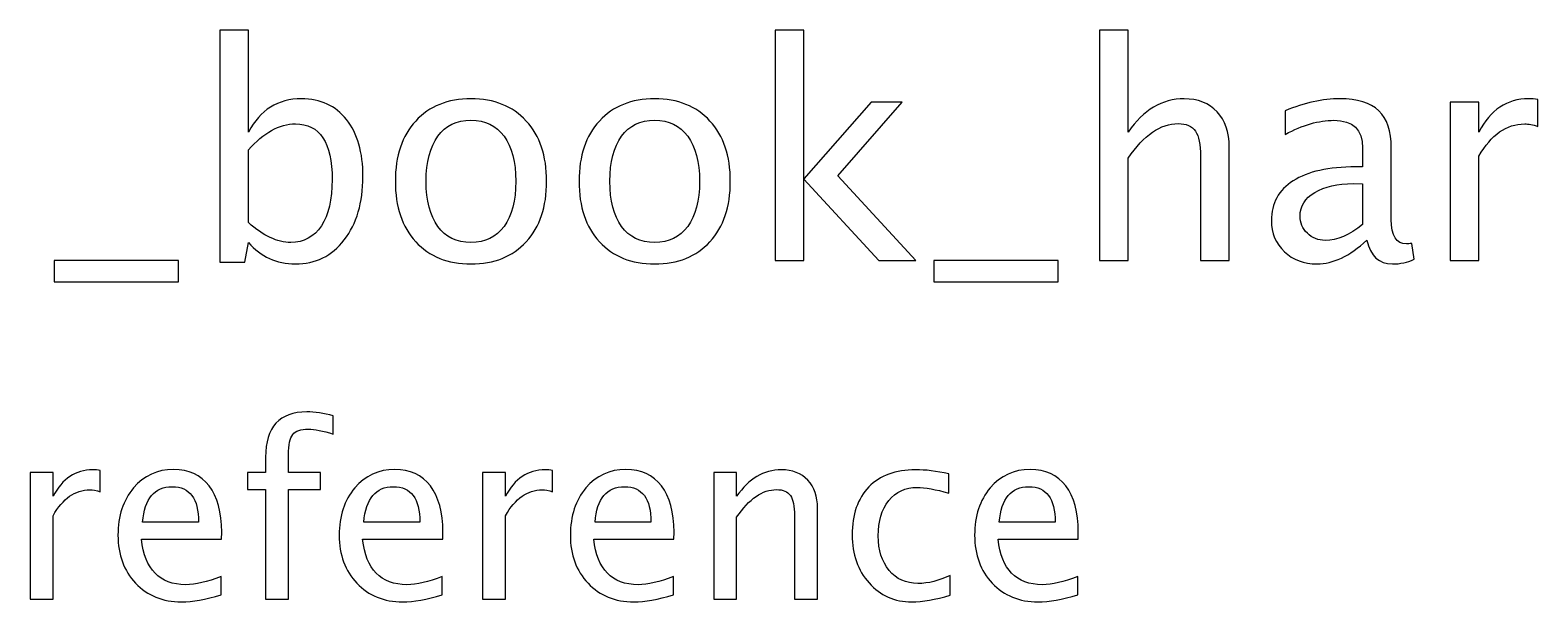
# Model space of a CAD drawing. Header units: centimetres. Extents: x -34.9 to 34.8, y -12.8 to 28.7.
# Drawn here: x -1.34 to 12, y 23.65 to 28.71 of the extents above; entities that cross this region are included whole.
import ezdxf

# ---------------------------------------------------------------- set-up
doc = ezdxf.new("R2010")
doc.units = ezdxf.units.CM
doc.header["$MEASUREMENT"] = 0
doc.layers.add('Layer 1', color=7, linetype='Continuous')

msp = doc.modelspace()

# ---------------------------------------------------------------- linework, layer by layer
at = {"layer": 'Layer 1'}
for points, knots in [([(0.34044, 26.65457), (0.34044, 26.65457), (0.34044, 28.71037), (0.34044, 28.71037), (0.34044, 28.71037), (0.34044, 28.71037), (0.59444, 28.71037), (0.59444, 28.71037), (0.59444, 28.71037), (0.59444, 28.71037), (0.59444, 27.80771), (0.59444, 27.80771), (0.59444, 27.80771), (0.69851, 28.00394), (0.85505, 28.10183), (1.06363, 28.10183), (1.06363, 28.10183), (1.23253, 28.10183), (1.36526, 28.04054), (1.46227, 27.91751), (1.46227, 27.91751), (1.55929, 27.79448), (1.60779, 27.62647), (1.60779, 27.41348), (1.60779, 27.41348), (1.60779, 27.18153), (1.55267, 26.99411), (1.44287, 26.85212), (1.44287, 26.85212), (1.33307, 26.70969), (1.18843, 26.63869), (1.00939, 26.63869), (1.00939, 26.63869), (0.84315, 26.63869), (0.70468, 26.70219), (0.59444, 26.82963), (0.59444, 26.82963), (0.59444, 26.82963), (0.56357, 26.65457), (0.56357, 26.65457), (0.56357, 26.65457), (0.56357, 26.65457), (0.34044, 26.65457), (0.34044, 26.65457)], [0, 0, 0, 0, 0.08333333, 0.08333333, 0.08333333, 0.08333333, 0.16666667, 0.16666667, 0.16666667, 0.16666667, 0.25, 0.25, 0.25, 0.25, 0.33333333, 0.33333333, 0.33333333, 0.33333333, 0.41666667, 0.41666667, 0.41666667, 0.41666667, 0.5, 0.5, 0.5, 0.5, 0.58333333, 0.58333333, 0.58333333, 0.58333333, 0.66666667, 0.66666667, 0.66666667, 0.66666667, 0.75, 0.75, 0.75, 0.75, 0.83333333, 0.83333333, 0.83333333, 0.83333333, 1, 1, 1, 1]), ([(5.25639, 26.67044), (5.25639, 26.67044), (5.25639, 28.71037), (5.25639, 28.71037), (5.25639, 28.71037), (5.25639, 28.71037), (5.51039, 28.71037), (5.51039, 28.71037), (5.51039, 28.71037), (5.51039, 28.71037), (5.51039, 27.39231), (5.51039, 27.39231), (5.51039, 27.39231), (5.51039, 27.39231), (6.1057, 28.07273), (6.1057, 28.07273), (6.1057, 28.07273), (6.1057, 28.07273), (6.37999, 28.07273), (6.37999, 28.07273), (6.37999, 28.07273), (6.37999, 28.07273), (5.81113, 27.41833), (5.81113, 27.41833), (5.81113, 27.41833), (5.81113, 27.41833), (6.49905, 26.67044), (6.49905, 26.67044), (6.49905, 26.67044), (6.49905, 26.67044), (6.17185, 26.67044), (6.17185, 26.67044), (6.17185, 26.67044), (6.17185, 26.67044), (5.51039, 27.38966), (5.51039, 27.38966), (5.51039, 27.38966), (5.51039, 27.38966), (5.51039, 26.67044), (5.51039, 26.67044), (5.51039, 26.67044), (5.51039, 26.67044), (5.25639, 26.67044), (5.25639, 26.67044)], [0, 0, 0, 0, 0.08333333, 0.08333333, 0.08333333, 0.08333333, 0.16666667, 0.16666667, 0.16666667, 0.16666667, 0.25, 0.25, 0.25, 0.25, 0.33333333, 0.33333333, 0.33333333, 0.33333333, 0.41666667, 0.41666667, 0.41666667, 0.41666667, 0.5, 0.5, 0.5, 0.5, 0.58333333, 0.58333333, 0.58333333, 0.58333333, 0.66666667, 0.66666667, 0.66666667, 0.66666667, 0.75, 0.75, 0.75, 0.75, 0.83333333, 0.83333333, 0.83333333, 0.83333333, 1, 1, 1, 1]), ([(8.12579, 26.67044), (8.12579, 26.67044), (8.12579, 28.71037), (8.12579, 28.71037), (8.12579, 28.71037), (8.12579, 28.71037), (8.37979, 28.71037), (8.37979, 28.71037), (8.37979, 28.71037), (8.37979, 28.71037), (8.37979, 27.80771), (8.37979, 27.80771), (8.37979, 27.80771), (8.51429, 28.00394), (8.67921, 28.10183), (8.87412, 28.10183), (8.87412, 28.10183), (8.99671, 28.10183), (9.09416, 28.06347), (9.16604, 27.9863), (9.16604, 27.9863), (9.23792, 27.90957), (9.27408, 27.80594), (9.27408, 27.6763), (9.27408, 27.6763), (9.27408, 27.6763), (9.27408, 26.67044), (9.27408, 26.67044), (9.27408, 26.67044), (9.27408, 26.67044), (9.02008, 26.67044), (9.02008, 26.67044), (9.02008, 26.67044), (9.02008, 26.67044), (9.02008, 27.59339), (9.02008, 27.59339), (9.02008, 27.59339), (9.02008, 27.69746), (9.00465, 27.77155), (8.97422, 27.81564), (8.97422, 27.81564), (8.94335, 27.86018), (8.89264, 27.88223), (8.82164, 27.88223), (8.82164, 27.88223), (8.66554, 27.88223), (8.51825, 27.78037), (8.37979, 27.57664), (8.37979, 27.57664), (8.37979, 27.57664), (8.37979, 26.67044), (8.37979, 26.67044), (8.37979, 26.67044), (8.37979, 26.67044), (8.12579, 26.67044), (8.12579, 26.67044)], [0, 0, 0, 0, 0.06666667, 0.06666667, 0.06666667, 0.06666667, 0.13333333, 0.13333333, 0.13333333, 0.13333333, 0.2, 0.2, 0.2, 0.2, 0.26666667, 0.26666667, 0.26666667, 0.26666667, 0.33333333, 0.33333333, 0.33333333, 0.33333333, 0.4, 0.4, 0.4, 0.4, 0.46666667, 0.46666667, 0.46666667, 0.46666667, 0.53333333, 0.53333333, 0.53333333, 0.53333333, 0.6, 0.6, 0.6, 0.6, 0.66666667, 0.66666667, 0.66666667, 0.66666667, 0.73333333, 0.73333333, 0.73333333, 0.73333333, 0.8, 0.8, 0.8, 0.8, 0.86666667, 0.86666667, 0.86666667, 0.86666667, 1, 1, 1, 1]), ([(2.56382, 26.63869), (2.35789, 26.63869), (2.19473, 26.70439), (2.07478, 26.8358), (2.07478, 26.8358), (1.9544, 26.96721), (1.89442, 27.14581), (1.89442, 27.37114), (1.89442, 27.37114), (1.89442, 27.59604), (1.9544, 27.77419), (2.07478, 27.90516), (2.07478, 27.90516), (2.19473, 28.03613), (2.35789, 28.10183), (2.56382, 28.10183), (2.56382, 28.10183), (2.76975, 28.10183), (2.93291, 28.03613), (3.05286, 27.90516), (3.05286, 27.90516), (3.17324, 27.77419), (3.23321, 27.59604), (3.23321, 27.37114), (3.23321, 27.37114), (3.23321, 27.14581), (3.17324, 26.96721), (3.05286, 26.8358), (3.05286, 26.8358), (2.93291, 26.70439), (2.76975, 26.63869), (2.56382, 26.63869)], [0, 0, 0, 0, 0.11111111, 0.11111111, 0.11111111, 0.11111111, 0.22222222, 0.22222222, 0.22222222, 0.22222222, 0.33333333, 0.33333333, 0.33333333, 0.33333333, 0.44444444, 0.44444444, 0.44444444, 0.44444444, 0.55555556, 0.55555556, 0.55555556, 0.55555556, 0.66666667, 0.66666667, 0.66666667, 0.66666667, 0.77777778, 0.77777778, 0.77777778, 0.77777778, 1, 1, 1, 1]), ([(4.18924, 26.63869), (3.98331, 26.63869), (3.82015, 26.70439), (3.7002, 26.8358), (3.7002, 26.8358), (3.57982, 26.96721), (3.51984, 27.14581), (3.51984, 27.37114), (3.51984, 27.37114), (3.51984, 27.59604), (3.57982, 27.77419), (3.7002, 27.90516), (3.7002, 27.90516), (3.82015, 28.03613), (3.98331, 28.10183), (4.18924, 28.10183), (4.18924, 28.10183), (4.39517, 28.10183), (4.55833, 28.03613), (4.67828, 27.90516), (4.67828, 27.90516), (4.79866, 27.77419), (4.85863, 27.59604), (4.85863, 27.37114), (4.85863, 27.37114), (4.85863, 27.14581), (4.79866, 26.96721), (4.67828, 26.8358), (4.67828, 26.8358), (4.55833, 26.70439), (4.39517, 26.63869), (4.18924, 26.63869)], [0, 0, 0, 0, 0.11111111, 0.11111111, 0.11111111, 0.11111111, 0.22222222, 0.22222222, 0.22222222, 0.22222222, 0.33333333, 0.33333333, 0.33333333, 0.33333333, 0.44444444, 0.44444444, 0.44444444, 0.44444444, 0.55555556, 0.55555556, 0.55555556, 0.55555556, 0.66666667, 0.66666667, 0.66666667, 0.66666667, 0.77777778, 0.77777778, 0.77777778, 0.77777778, 1, 1, 1, 1]), ([(10.49072, 26.84903), (10.33815, 26.7088), (10.1913, 26.63869), (10.05019, 26.63869), (10.05019, 26.63869), (9.93422, 26.63869), (9.83764, 26.67485), (9.76136, 26.74761), (9.76136, 26.74761), (9.68463, 26.82037), (9.64626, 26.91209), (9.64626, 27.02278), (9.64626, 27.02278), (9.64626, 27.17579), (9.71064, 27.29353), (9.83941, 27.37555), (9.83941, 27.37555), (9.96817, 27.45757), (10.15294, 27.49858), (10.39371, 27.49858), (10.39371, 27.49858), (10.39371, 27.49858), (10.45324, 27.49858), (10.45324, 27.49858), (10.45324, 27.49858), (10.45324, 27.49858), (10.45324, 27.66748), (10.45324, 27.66748), (10.45324, 27.66748), (10.45324, 27.8302), (10.36857, 27.91133), (10.1988, 27.91133), (10.1988, 27.91133), (10.06739, 27.91133), (9.92363, 27.86988), (9.76797, 27.78698), (9.76797, 27.78698), (9.76797, 27.78698), (9.76797, 27.996), (9.76797, 27.996), (9.76797, 27.996), (9.93907, 28.06656), (10.10046, 28.10183), (10.25172, 28.10183), (10.25172, 28.10183), (10.40738, 28.10183), (10.52247, 28.06656), (10.59611, 27.99556), (10.59611, 27.99556), (10.6702, 27.92456), (10.70724, 27.8152), (10.70724, 27.66748), (10.70724, 27.66748), (10.70724, 27.66748), (10.70724, 27.0338), (10.70724, 27.0338), (10.70724, 27.0338), (10.70724, 26.88872), (10.75178, 26.81596), (10.84129, 26.81596), (10.84129, 26.81596), (10.85232, 26.81596), (10.86863, 26.81772), (10.89024, 26.82125), (10.89024, 26.82125), (10.89024, 26.82125), (10.90832, 26.68014), (10.90832, 26.68014), (10.90832, 26.68014), (10.85056, 26.65236), (10.78706, 26.63869), (10.71738, 26.63869), (10.71738, 26.63869), (10.59876, 26.63869), (10.52335, 26.7088), (10.49072, 26.84903)], [0, 0, 0, 0, 0.05, 0.05, 0.05, 0.05, 0.1, 0.1, 0.1, 0.1, 0.15, 0.15, 0.15, 0.15, 0.2, 0.2, 0.2, 0.2, 0.25, 0.25, 0.25, 0.25, 0.3, 0.3, 0.3, 0.3, 0.35, 0.35, 0.35, 0.35, 0.4, 0.4, 0.4, 0.4, 0.45, 0.45, 0.45, 0.45, 0.5, 0.5, 0.5, 0.5, 0.55, 0.55, 0.55, 0.55, 0.6, 0.6, 0.6, 0.6, 0.65, 0.65, 0.65, 0.65, 0.7, 0.7, 0.7, 0.7, 0.75, 0.75, 0.75, 0.75, 0.8, 0.8, 0.8, 0.8, 0.85, 0.85, 0.85, 0.85, 0.9, 0.9, 0.9, 0.9, 1, 1, 1, 1]), ([(11.22891, 26.67044), (11.22891, 26.67044), (11.22891, 28.07273), (11.22891, 28.07273), (11.22891, 28.07273), (11.22891, 28.07273), (11.48291, 28.07273), (11.48291, 28.07273), (11.48291, 28.07273), (11.48291, 28.07273), (11.48291, 27.80771), (11.48291, 27.80771), (11.48291, 27.80771), (11.58389, 28.00394), (11.73029, 28.10183), (11.92256, 28.10183), (11.92256, 28.10183), (11.94858, 28.10183), (11.97592, 28.09963), (12.00414, 28.09522), (12.00414, 28.09522), (12.00414, 28.09522), (12.00414, 27.85754), (12.00414, 27.85754), (12.00414, 27.85754), (11.96004, 27.87209), (11.92124, 27.87958), (11.88772, 27.87958), (11.88772, 27.87958), (11.72633, 27.87958), (11.59139, 27.78433), (11.48291, 27.59339), (11.48291, 27.59339), (11.48291, 27.59339), (11.48291, 26.67044), (11.48291, 26.67044), (11.48291, 26.67044), (11.48291, 26.67044), (11.22891, 26.67044), (11.22891, 26.67044)], [0, 0, 0, 0, 0.09090909, 0.09090909, 0.09090909, 0.09090909, 0.18181818, 0.18181818, 0.18181818, 0.18181818, 0.27272727, 0.27272727, 0.27272727, 0.27272727, 0.36363636, 0.36363636, 0.36363636, 0.36363636, 0.45454545, 0.45454545, 0.45454545, 0.45454545, 0.54545455, 0.54545455, 0.54545455, 0.54545455, 0.63636364, 0.63636364, 0.63636364, 0.63636364, 0.72727273, 0.72727273, 0.72727273, 0.72727273, 0.81818182, 0.81818182, 0.81818182, 0.81818182, 1, 1, 1, 1]), ([(2.56338, 26.82919), (2.68906, 26.82919), (2.78695, 26.87637), (2.85662, 26.97118), (2.85662, 26.97118), (2.92586, 27.06555), (2.96069, 27.19917), (2.96069, 27.37114), (2.96069, 27.37114), (2.96069, 27.54268), (2.92586, 27.67586), (2.85662, 27.77022), (2.85662, 27.77022), (2.78695, 27.86415), (2.68906, 27.91133), (2.56338, 27.91133), (2.56338, 27.91133), (2.43726, 27.91133), (2.33937, 27.86415), (2.27057, 27.77022), (2.27057, 27.77022), (2.20134, 27.67586), (2.16695, 27.54268), (2.16695, 27.37114), (2.16695, 27.37114), (2.16695, 27.19917), (2.20134, 27.06555), (2.27057, 26.97118), (2.27057, 26.97118), (2.33937, 26.87637), (2.43726, 26.82919), (2.56338, 26.82919)], [0, 0, 0, 0, 0.11111111, 0.11111111, 0.11111111, 0.11111111, 0.22222222, 0.22222222, 0.22222222, 0.22222222, 0.33333333, 0.33333333, 0.33333333, 0.33333333, 0.44444444, 0.44444444, 0.44444444, 0.44444444, 0.55555556, 0.55555556, 0.55555556, 0.55555556, 0.66666667, 0.66666667, 0.66666667, 0.66666667, 0.77777778, 0.77777778, 0.77777778, 0.77777778, 1, 1, 1, 1]), ([(4.1888, 26.82919), (4.31448, 26.82919), (4.41237, 26.87637), (4.48204, 26.97118), (4.48204, 26.97118), (4.55128, 27.06555), (4.58611, 27.19917), (4.58611, 27.37114), (4.58611, 27.37114), (4.58611, 27.54268), (4.55128, 27.67586), (4.48204, 27.77022), (4.48204, 27.77022), (4.41237, 27.86415), (4.31448, 27.91133), (4.1888, 27.91133), (4.1888, 27.91133), (4.06268, 27.91133), (3.96479, 27.86415), (3.89599, 27.77022), (3.89599, 27.77022), (3.82676, 27.67586), (3.79237, 27.54268), (3.79237, 27.37114), (3.79237, 27.37114), (3.79237, 27.19917), (3.82676, 27.06555), (3.89599, 26.97118), (3.89599, 26.97118), (3.96479, 26.87637), (4.06268, 26.82919), (4.1888, 26.82919)], [0, 0, 0, 0, 0.11111111, 0.11111111, 0.11111111, 0.11111111, 0.22222222, 0.22222222, 0.22222222, 0.22222222, 0.33333333, 0.33333333, 0.33333333, 0.33333333, 0.44444444, 0.44444444, 0.44444444, 0.44444444, 0.55555556, 0.55555556, 0.55555556, 0.55555556, 0.66666667, 0.66666667, 0.66666667, 0.66666667, 0.77777778, 0.77777778, 0.77777778, 0.77777778, 1, 1, 1, 1]), ([(0.59444, 27.0047), (0.72541, 26.88784), (0.8502, 26.82919), (0.96882, 26.82919), (0.96882, 26.82919), (1.08568, 26.82919), (1.17608, 26.87814), (1.23958, 26.97559), (1.23958, 26.97559), (1.30352, 27.07305), (1.33527, 27.21019), (1.33527, 27.38746), (1.33527, 27.38746), (1.33527, 27.71554), (1.22679, 27.87958), (1.00983, 27.87958), (1.00983, 27.87958), (0.86784, 27.87958), (0.72938, 27.80286), (0.59444, 27.64896), (0.59444, 27.64896), (0.59444, 27.64896), (0.59444, 27.0047), (0.59444, 27.0047)], [0, 0, 0, 0, 0.14285714, 0.14285714, 0.14285714, 0.14285714, 0.28571429, 0.28571429, 0.28571429, 0.28571429, 0.42857143, 0.42857143, 0.42857143, 0.42857143, 0.57142857, 0.57142857, 0.57142857, 0.57142857, 0.71428571, 0.71428571, 0.71428571, 0.71428571, 1, 1, 1, 1]), ([(10.45324, 26.9875), (10.45324, 26.9875), (10.45324, 27.34777), (10.45324, 27.34777), (10.45324, 27.34777), (10.45324, 27.34777), (10.37166, 27.35042), (10.37166, 27.35042), (10.37166, 27.35042), (10.23055, 27.35042), (10.11678, 27.3244), (10.02991, 27.27237), (10.02991, 27.27237), (9.94348, 27.21989), (9.90026, 27.15066), (9.90026, 27.06423), (9.90026, 27.06423), (9.90026, 27.00381), (9.92187, 26.95266), (9.96464, 26.91077), (9.96464, 26.91077), (10.00786, 26.86888), (10.06033, 26.84771), (10.12251, 26.84771), (10.12251, 26.84771), (10.22834, 26.84771), (10.33859, 26.89445), (10.45324, 26.9875)], [0, 0, 0, 0, 0.125, 0.125, 0.125, 0.125, 0.25, 0.25, 0.25, 0.25, 0.375, 0.375, 0.375, 0.375, 0.5, 0.5, 0.5, 0.5, 0.625, 0.625, 0.625, 0.625, 0.75, 0.75, 0.75, 0.75, 1, 1, 1, 1]), ([(-1.12535, 26.47994), (-1.12535, 26.47994), (-1.12535, 26.67044), (-1.12535, 26.67044), (-1.12535, 26.67044), (-1.12535, 26.67044), (-0.02468, 26.67044), (-0.02468, 26.67044), (-0.02468, 26.67044), (-0.02468, 26.67044), (-0.02468, 26.47994), (-0.02468, 26.47994), (-0.02468, 26.47994), (-0.02468, 26.47994), (-1.12535, 26.47994), (-1.12535, 26.47994)], [0, 0, 0, 0, 0.2, 0.2, 0.2, 0.2, 0.4, 0.4, 0.4, 0.4, 0.6, 0.6, 0.6, 0.6, 1, 1, 1, 1]), ([(6.66, 26.47994), (6.66, 26.47994), (6.66, 26.67044), (6.66, 26.67044), (6.66, 26.67044), (6.66, 26.67044), (7.76067, 26.67044), (7.76067, 26.67044), (7.76067, 26.67044), (7.76067, 26.67044), (7.76067, 26.47994), (7.76067, 26.47994), (7.76067, 26.47994), (7.76067, 26.47994), (6.66, 26.47994), (6.66, 26.47994)], [0, 0, 0, 0, 0.2, 0.2, 0.2, 0.2, 0.4, 0.4, 0.4, 0.4, 0.6, 0.6, 0.6, 0.6, 1, 1, 1, 1]), ([(0.7465, 23.67044), (0.7465, 23.67044), (0.7465, 24.63987), (0.7465, 24.63987), (0.7465, 24.63987), (0.7465, 24.63987), (0.5874, 24.63987), (0.5874, 24.63987), (0.5874, 24.63987), (0.5874, 24.63987), (0.5874, 24.79228), (0.5874, 24.79228), (0.5874, 24.79228), (0.5874, 24.79228), (0.7465, 24.79228), (0.7465, 24.79228), (0.7465, 24.79228), (0.7465, 24.79228), (0.7465, 24.92668), (0.7465, 24.92668), (0.7465, 24.92668), (0.7465, 25.19409), (0.86856, 25.32779), (1.11268, 25.32779), (1.11268, 25.32779), (1.18112, 25.32779), (1.25873, 25.3165), (1.34552, 25.29393), (1.34552, 25.29393), (1.34552, 25.29393), (1.34552, 25.13094), (1.34552, 25.13094), (1.34552, 25.13094), (1.25344, 25.16058), (1.17971, 25.17539), (1.12433, 25.17539), (1.12433, 25.17539), (1.05695, 25.17539), (1.01108, 25.15952), (0.98674, 25.12741), (0.98674, 25.12741), (0.96205, 25.09531), (0.9497, 25.03569), (0.9497, 24.94856), (0.9497, 24.94856), (0.9497, 24.94856), (0.9497, 24.79228), (0.9497, 24.79228), (0.9497, 24.79228), (0.9497, 24.79228), (1.23157, 24.79228), (1.23157, 24.79228), (1.23157, 24.79228), (1.23157, 24.79228), (1.23157, 24.63987), (1.23157, 24.63987), (1.23157, 24.63987), (1.23157, 24.63987), (0.9497, 24.63987), (0.9497, 24.63987), (0.9497, 24.63987), (0.9497, 24.63987), (0.9497, 23.67044), (0.9497, 23.67044), (0.9497, 23.67044), (0.9497, 23.67044), (0.7465, 23.67044), (0.7465, 23.67044)], [0, 0, 0, 0, 0.05555556, 0.05555556, 0.05555556, 0.05555556, 0.11111111, 0.11111111, 0.11111111, 0.11111111, 0.16666667, 0.16666667, 0.16666667, 0.16666667, 0.22222222, 0.22222222, 0.22222222, 0.22222222, 0.27777778, 0.27777778, 0.27777778, 0.27777778, 0.33333333, 0.33333333, 0.33333333, 0.33333333, 0.38888889, 0.38888889, 0.38888889, 0.38888889, 0.44444444, 0.44444444, 0.44444444, 0.44444444, 0.5, 0.5, 0.5, 0.5, 0.55555556, 0.55555556, 0.55555556, 0.55555556, 0.61111111, 0.61111111, 0.61111111, 0.61111111, 0.66666667, 0.66666667, 0.66666667, 0.66666667, 0.72222222, 0.72222222, 0.72222222, 0.72222222, 0.77777778, 0.77777778, 0.77777778, 0.77777778, 0.83333333, 0.83333333, 0.83333333, 0.83333333, 0.88888889, 0.88888889, 0.88888889, 0.88888889, 1, 1, 1, 1]), ([(0.7465, 23.67044), (0.7465, 23.67044), (0.7465, 24.63987), (0.7465, 24.63987), (0.7465, 24.63987), (0.7465, 24.63987), (0.5874, 24.63987), (0.5874, 24.63987), (0.5874, 24.63987), (0.5874, 24.63987), (0.5874, 24.79228), (0.5874, 24.79228), (0.5874, 24.79228), (0.5874, 24.79228), (0.7465, 24.79228), (0.7465, 24.79228), (0.7465, 24.79228), (0.7465, 24.79228), (0.7465, 24.92668), (0.7465, 24.92668), (0.7465, 24.92668), (0.7465, 25.19409), (0.86856, 25.32779), (1.11268, 25.32779), (1.11268, 25.32779), (1.18112, 25.32779), (1.25873, 25.3165), (1.34552, 25.29393), (1.34552, 25.29393), (1.34552, 25.29393), (1.34552, 25.13094), (1.34552, 25.13094), (1.34552, 25.13094), (1.25344, 25.16058), (1.17971, 25.17539), (1.12433, 25.17539), (1.12433, 25.17539), (1.05695, 25.17539), (1.01108, 25.15952), (0.98674, 25.12741), (0.98674, 25.12741), (0.96205, 25.09531), (0.9497, 25.03569), (0.9497, 24.94856), (0.9497, 24.94856), (0.9497, 24.94856), (0.9497, 24.79228), (0.9497, 24.79228), (0.9497, 24.79228), (0.9497, 24.79228), (1.23157, 24.79228), (1.23157, 24.79228), (1.23157, 24.79228), (1.23157, 24.79228), (1.23157, 24.63987), (1.23157, 24.63987), (1.23157, 24.63987), (1.23157, 24.63987), (0.9497, 24.63987), (0.9497, 24.63987), (0.9497, 24.63987), (0.9497, 24.63987), (0.9497, 23.67044), (0.9497, 23.67044), (0.9497, 23.67044), (0.9497, 23.67044), (0.7465, 23.67044), (0.7465, 23.67044)], [0, 0, 0, 0, 0.05555556, 0.05555556, 0.05555556, 0.05555556, 0.11111111, 0.11111111, 0.11111111, 0.11111111, 0.16666667, 0.16666667, 0.16666667, 0.16666667, 0.22222222, 0.22222222, 0.22222222, 0.22222222, 0.27777778, 0.27777778, 0.27777778, 0.27777778, 0.33333333, 0.33333333, 0.33333333, 0.33333333, 0.38888889, 0.38888889, 0.38888889, 0.38888889, 0.44444444, 0.44444444, 0.44444444, 0.44444444, 0.5, 0.5, 0.5, 0.5, 0.55555556, 0.55555556, 0.55555556, 0.55555556, 0.61111111, 0.61111111, 0.61111111, 0.61111111, 0.66666667, 0.66666667, 0.66666667, 0.66666667, 0.72222222, 0.72222222, 0.72222222, 0.72222222, 0.77777778, 0.77777778, 0.77777778, 0.77777778, 0.83333333, 0.83333333, 0.83333333, 0.83333333, 0.88888889, 0.88888889, 0.88888889, 0.88888889, 1, 1, 1, 1]), ([(-1.33701, 23.67044), (-1.33701, 23.67044), (-1.33701, 24.79228), (-1.33701, 24.79228), (-1.33701, 24.79228), (-1.33701, 24.79228), (-1.13381, 24.79228), (-1.13381, 24.79228), (-1.13381, 24.79228), (-1.13381, 24.79228), (-1.13381, 24.58026), (-1.13381, 24.58026), (-1.13381, 24.58026), (-1.05302, 24.73724), (-0.9359, 24.81556), (-0.78209, 24.81556), (-0.78209, 24.81556), (-0.76128, 24.81556), (-0.7394, 24.81379), (-0.71683, 24.81027), (-0.71683, 24.81027), (-0.71683, 24.81027), (-0.71683, 24.62012), (-0.71683, 24.62012), (-0.71683, 24.62012), (-0.7521, 24.63176), (-0.78315, 24.63776), (-0.80996, 24.63776), (-0.80996, 24.63776), (-0.93908, 24.63776), (-1.04703, 24.56156), (-1.13381, 24.40881), (-1.13381, 24.40881), (-1.13381, 24.40881), (-1.13381, 23.67044), (-1.13381, 23.67044), (-1.13381, 23.67044), (-1.13381, 23.67044), (-1.33701, 23.67044), (-1.33701, 23.67044)], [0, 0, 0, 0, 0.09090909, 0.09090909, 0.09090909, 0.09090909, 0.18181818, 0.18181818, 0.18181818, 0.18181818, 0.27272727, 0.27272727, 0.27272727, 0.27272727, 0.36363636, 0.36363636, 0.36363636, 0.36363636, 0.45454545, 0.45454545, 0.45454545, 0.45454545, 0.54545455, 0.54545455, 0.54545455, 0.54545455, 0.63636364, 0.63636364, 0.63636364, 0.63636364, 0.72727273, 0.72727273, 0.72727273, 0.72727273, 0.81818182, 0.81818182, 0.81818182, 0.81818182, 1, 1, 1, 1]), ([(-1.33701, 23.67044), (-1.33701, 23.67044), (-1.33701, 24.79228), (-1.33701, 24.79228), (-1.33701, 24.79228), (-1.33701, 24.79228), (-1.13381, 24.79228), (-1.13381, 24.79228), (-1.13381, 24.79228), (-1.13381, 24.79228), (-1.13381, 24.58026), (-1.13381, 24.58026), (-1.13381, 24.58026), (-1.05302, 24.73724), (-0.9359, 24.81556), (-0.78209, 24.81556), (-0.78209, 24.81556), (-0.76128, 24.81556), (-0.7394, 24.81379), (-0.71683, 24.81027), (-0.71683, 24.81027), (-0.71683, 24.81027), (-0.71683, 24.62012), (-0.71683, 24.62012), (-0.71683, 24.62012), (-0.7521, 24.63176), (-0.78315, 24.63776), (-0.80996, 24.63776), (-0.80996, 24.63776), (-0.93908, 24.63776), (-1.04703, 24.56156), (-1.13381, 24.40881), (-1.13381, 24.40881), (-1.13381, 24.40881), (-1.13381, 23.67044), (-1.13381, 23.67044), (-1.13381, 23.67044), (-1.13381, 23.67044), (-1.33701, 23.67044), (-1.33701, 23.67044)], [0, 0, 0, 0, 0.09090909, 0.09090909, 0.09090909, 0.09090909, 0.18181818, 0.18181818, 0.18181818, 0.18181818, 0.27272727, 0.27272727, 0.27272727, 0.27272727, 0.36363636, 0.36363636, 0.36363636, 0.36363636, 0.45454545, 0.45454545, 0.45454545, 0.45454545, 0.54545455, 0.54545455, 0.54545455, 0.54545455, 0.63636364, 0.63636364, 0.63636364, 0.63636364, 0.72727273, 0.72727273, 0.72727273, 0.72727273, 0.81818182, 0.81818182, 0.81818182, 0.81818182, 1, 1, 1, 1]), ([(0.35244, 23.70642), (0.21592, 23.6655), (0.09915, 23.64504), (0.00178, 23.64504), (0.00178, 23.64504), (-0.16438, 23.64504), (-0.29949, 23.70007), (-0.40356, 23.80979), (-0.40356, 23.80979), (-0.50763, 23.9195), (-0.55984, 24.06167), (-0.55984, 24.23665), (-0.55984, 24.23665), (-0.55984, 24.40634), (-0.51398, 24.54568), (-0.4219, 24.65469), (-0.4219, 24.65469), (-0.32983, 24.76335), (-0.212, 24.81768), (-0.06842, 24.81768), (-0.06842, 24.81768), (0.0674, 24.81768), (0.17253, 24.76934), (0.24661, 24.67268), (0.24661, 24.67268), (0.32069, 24.57602), (0.35774, 24.43914), (0.35774, 24.2617), (0.35774, 24.2617), (0.35774, 24.2617), (0.35668, 24.19961), (0.35668, 24.19961), (0.35668, 24.19961), (0.35668, 24.19961), (-0.35241, 24.19961), (-0.35241, 24.19961), (-0.35241, 24.19961), (-0.32277, 23.9315), (-0.19189, 23.79744), (0.03988, 23.79744), (0.03988, 23.79744), (0.1249, 23.79744), (0.22897, 23.82143), (0.35244, 23.86941), (0.35244, 23.86941), (0.35244, 23.86941), (0.35244, 23.70642), (0.35244, 23.70642)], [0, 0, 0, 0, 0.07692308, 0.07692308, 0.07692308, 0.07692308, 0.15384615, 0.15384615, 0.15384615, 0.15384615, 0.23076923, 0.23076923, 0.23076923, 0.23076923, 0.30769231, 0.30769231, 0.30769231, 0.30769231, 0.38461538, 0.38461538, 0.38461538, 0.38461538, 0.46153846, 0.46153846, 0.46153846, 0.46153846, 0.53846154, 0.53846154, 0.53846154, 0.53846154, 0.61538462, 0.61538462, 0.61538462, 0.61538462, 0.69230769, 0.69230769, 0.69230769, 0.69230769, 0.76923077, 0.76923077, 0.76923077, 0.76923077, 0.84615385, 0.84615385, 0.84615385, 0.84615385, 1, 1, 1, 1]), ([(0.35244, 23.70642), (0.21592, 23.6655), (0.09915, 23.64504), (0.00178, 23.64504), (0.00178, 23.64504), (-0.16438, 23.64504), (-0.29949, 23.70007), (-0.40356, 23.80979), (-0.40356, 23.80979), (-0.50763, 23.9195), (-0.55984, 24.06167), (-0.55984, 24.23665), (-0.55984, 24.23665), (-0.55984, 24.40634), (-0.51398, 24.54568), (-0.4219, 24.65469), (-0.4219, 24.65469), (-0.32983, 24.76335), (-0.212, 24.81768), (-0.06842, 24.81768), (-0.06842, 24.81768), (0.0674, 24.81768), (0.17253, 24.76934), (0.24661, 24.67268), (0.24661, 24.67268), (0.32069, 24.57602), (0.35774, 24.43914), (0.35774, 24.2617), (0.35774, 24.2617), (0.35774, 24.2617), (0.35668, 24.19961), (0.35668, 24.19961), (0.35668, 24.19961), (0.35668, 24.19961), (-0.35241, 24.19961), (-0.35241, 24.19961), (-0.35241, 24.19961), (-0.32277, 23.9315), (-0.19189, 23.79744), (0.03988, 23.79744), (0.03988, 23.79744), (0.1249, 23.79744), (0.22897, 23.82143), (0.35244, 23.86941), (0.35244, 23.86941), (0.35244, 23.86941), (0.35244, 23.70642), (0.35244, 23.70642)], [0, 0, 0, 0, 0.07692308, 0.07692308, 0.07692308, 0.07692308, 0.15384615, 0.15384615, 0.15384615, 0.15384615, 0.23076923, 0.23076923, 0.23076923, 0.23076923, 0.30769231, 0.30769231, 0.30769231, 0.30769231, 0.38461538, 0.38461538, 0.38461538, 0.38461538, 0.46153846, 0.46153846, 0.46153846, 0.46153846, 0.53846154, 0.53846154, 0.53846154, 0.53846154, 0.61538462, 0.61538462, 0.61538462, 0.61538462, 0.69230769, 0.69230769, 0.69230769, 0.69230769, 0.76923077, 0.76923077, 0.76923077, 0.76923077, 0.84615385, 0.84615385, 0.84615385, 0.84615385, 1, 1, 1, 1]), ([(2.31001, 23.70642), (2.17349, 23.6655), (2.05672, 23.64504), (1.95935, 23.64504), (1.95935, 23.64504), (1.79319, 23.64504), (1.65808, 23.70007), (1.55401, 23.80979), (1.55401, 23.80979), (1.44994, 23.9195), (1.39773, 24.06167), (1.39773, 24.23665), (1.39773, 24.23665), (1.39773, 24.40634), (1.44359, 24.54568), (1.53567, 24.65469), (1.53567, 24.65469), (1.62774, 24.76335), (1.74557, 24.81768), (1.88915, 24.81768), (1.88915, 24.81768), (2.02497, 24.81768), (2.1301, 24.76934), (2.20418, 24.67268), (2.20418, 24.67268), (2.27826, 24.57602), (2.31531, 24.43914), (2.31531, 24.2617), (2.31531, 24.2617), (2.31531, 24.2617), (2.31425, 24.19961), (2.31425, 24.19961), (2.31425, 24.19961), (2.31425, 24.19961), (1.60516, 24.19961), (1.60516, 24.19961), (1.60516, 24.19961), (1.6348, 23.9315), (1.76568, 23.79744), (1.99745, 23.79744), (1.99745, 23.79744), (2.08247, 23.79744), (2.18654, 23.82143), (2.31001, 23.86941), (2.31001, 23.86941), (2.31001, 23.86941), (2.31001, 23.70642), (2.31001, 23.70642)], [0, 0, 0, 0, 0.07692308, 0.07692308, 0.07692308, 0.07692308, 0.15384615, 0.15384615, 0.15384615, 0.15384615, 0.23076923, 0.23076923, 0.23076923, 0.23076923, 0.30769231, 0.30769231, 0.30769231, 0.30769231, 0.38461538, 0.38461538, 0.38461538, 0.38461538, 0.46153846, 0.46153846, 0.46153846, 0.46153846, 0.53846154, 0.53846154, 0.53846154, 0.53846154, 0.61538462, 0.61538462, 0.61538462, 0.61538462, 0.69230769, 0.69230769, 0.69230769, 0.69230769, 0.76923077, 0.76923077, 0.76923077, 0.76923077, 0.84615385, 0.84615385, 0.84615385, 0.84615385, 1, 1, 1, 1]), ([(2.31001, 23.70642), (2.17349, 23.6655), (2.05672, 23.64504), (1.95935, 23.64504), (1.95935, 23.64504), (1.79319, 23.64504), (1.65808, 23.70007), (1.55401, 23.80979), (1.55401, 23.80979), (1.44994, 23.9195), (1.39773, 24.06167), (1.39773, 24.23665), (1.39773, 24.23665), (1.39773, 24.40634), (1.44359, 24.54568), (1.53567, 24.65469), (1.53567, 24.65469), (1.62774, 24.76335), (1.74557, 24.81768), (1.88915, 24.81768), (1.88915, 24.81768), (2.02497, 24.81768), (2.1301, 24.76934), (2.20418, 24.67268), (2.20418, 24.67268), (2.27826, 24.57602), (2.31531, 24.43914), (2.31531, 24.2617), (2.31531, 24.2617), (2.31531, 24.2617), (2.31425, 24.19961), (2.31425, 24.19961), (2.31425, 24.19961), (2.31425, 24.19961), (1.60516, 24.19961), (1.60516, 24.19961), (1.60516, 24.19961), (1.6348, 23.9315), (1.76568, 23.79744), (1.99745, 23.79744), (1.99745, 23.79744), (2.08247, 23.79744), (2.18654, 23.82143), (2.31001, 23.86941), (2.31001, 23.86941), (2.31001, 23.86941), (2.31001, 23.70642), (2.31001, 23.70642)], [0, 0, 0, 0, 0.07692308, 0.07692308, 0.07692308, 0.07692308, 0.15384615, 0.15384615, 0.15384615, 0.15384615, 0.23076923, 0.23076923, 0.23076923, 0.23076923, 0.30769231, 0.30769231, 0.30769231, 0.30769231, 0.38461538, 0.38461538, 0.38461538, 0.38461538, 0.46153846, 0.46153846, 0.46153846, 0.46153846, 0.53846154, 0.53846154, 0.53846154, 0.53846154, 0.61538462, 0.61538462, 0.61538462, 0.61538462, 0.69230769, 0.69230769, 0.69230769, 0.69230769, 0.76923077, 0.76923077, 0.76923077, 0.76923077, 0.84615385, 0.84615385, 0.84615385, 0.84615385, 1, 1, 1, 1]), ([(2.66597, 23.67044), (2.66597, 23.67044), (2.66597, 24.79228), (2.66597, 24.79228), (2.66597, 24.79228), (2.66597, 24.79228), (2.86917, 24.79228), (2.86917, 24.79228), (2.86917, 24.79228), (2.86917, 24.79228), (2.86917, 24.58026), (2.86917, 24.58026), (2.86917, 24.58026), (2.94996, 24.73724), (3.06708, 24.81556), (3.22089, 24.81556), (3.22089, 24.81556), (3.2417, 24.81556), (3.26358, 24.81379), (3.28615, 24.81027), (3.28615, 24.81027), (3.28615, 24.81027), (3.28615, 24.62012), (3.28615, 24.62012), (3.28615, 24.62012), (3.25088, 24.63176), (3.21983, 24.63776), (3.19302, 24.63776), (3.19302, 24.63776), (3.0639, 24.63776), (2.95595, 24.56156), (2.86917, 24.40881), (2.86917, 24.40881), (2.86917, 24.40881), (2.86917, 23.67044), (2.86917, 23.67044), (2.86917, 23.67044), (2.86917, 23.67044), (2.66597, 23.67044), (2.66597, 23.67044)], [0, 0, 0, 0, 0.09090909, 0.09090909, 0.09090909, 0.09090909, 0.18181818, 0.18181818, 0.18181818, 0.18181818, 0.27272727, 0.27272727, 0.27272727, 0.27272727, 0.36363636, 0.36363636, 0.36363636, 0.36363636, 0.45454545, 0.45454545, 0.45454545, 0.45454545, 0.54545455, 0.54545455, 0.54545455, 0.54545455, 0.63636364, 0.63636364, 0.63636364, 0.63636364, 0.72727273, 0.72727273, 0.72727273, 0.72727273, 0.81818182, 0.81818182, 0.81818182, 0.81818182, 1, 1, 1, 1]), ([(2.66597, 23.67044), (2.66597, 23.67044), (2.66597, 24.79228), (2.66597, 24.79228), (2.66597, 24.79228), (2.66597, 24.79228), (2.86917, 24.79228), (2.86917, 24.79228), (2.86917, 24.79228), (2.86917, 24.79228), (2.86917, 24.58026), (2.86917, 24.58026), (2.86917, 24.58026), (2.94996, 24.73724), (3.06708, 24.81556), (3.22089, 24.81556), (3.22089, 24.81556), (3.2417, 24.81556), (3.26358, 24.81379), (3.28615, 24.81027), (3.28615, 24.81027), (3.28615, 24.81027), (3.28615, 24.62012), (3.28615, 24.62012), (3.28615, 24.62012), (3.25088, 24.63176), (3.21983, 24.63776), (3.19302, 24.63776), (3.19302, 24.63776), (3.0639, 24.63776), (2.95595, 24.56156), (2.86917, 24.40881), (2.86917, 24.40881), (2.86917, 24.40881), (2.86917, 23.67044), (2.86917, 23.67044), (2.86917, 23.67044), (2.86917, 23.67044), (2.66597, 23.67044), (2.66597, 23.67044)], [0, 0, 0, 0, 0.09090909, 0.09090909, 0.09090909, 0.09090909, 0.18181818, 0.18181818, 0.18181818, 0.18181818, 0.27272727, 0.27272727, 0.27272727, 0.27272727, 0.36363636, 0.36363636, 0.36363636, 0.36363636, 0.45454545, 0.45454545, 0.45454545, 0.45454545, 0.54545455, 0.54545455, 0.54545455, 0.54545455, 0.63636364, 0.63636364, 0.63636364, 0.63636364, 0.72727273, 0.72727273, 0.72727273, 0.72727273, 0.81818182, 0.81818182, 0.81818182, 0.81818182, 1, 1, 1, 1]), ([(4.35542, 23.70642), (4.2189, 23.6655), (4.10213, 23.64504), (4.00476, 23.64504), (4.00476, 23.64504), (3.8386, 23.64504), (3.70349, 23.70007), (3.59942, 23.80979), (3.59942, 23.80979), (3.49535, 23.9195), (3.44314, 24.06167), (3.44314, 24.23665), (3.44314, 24.23665), (3.44314, 24.40634), (3.489, 24.54568), (3.58108, 24.65469), (3.58108, 24.65469), (3.67315, 24.76335), (3.79098, 24.81768), (3.93456, 24.81768), (3.93456, 24.81768), (4.07038, 24.81768), (4.17551, 24.76934), (4.24959, 24.67268), (4.24959, 24.67268), (4.32367, 24.57602), (4.36072, 24.43914), (4.36072, 24.2617), (4.36072, 24.2617), (4.36072, 24.2617), (4.35966, 24.19961), (4.35966, 24.19961), (4.35966, 24.19961), (4.35966, 24.19961), (3.65057, 24.19961), (3.65057, 24.19961), (3.65057, 24.19961), (3.68021, 23.9315), (3.81109, 23.79744), (4.04286, 23.79744), (4.04286, 23.79744), (4.12788, 23.79744), (4.23195, 23.82143), (4.35542, 23.86941), (4.35542, 23.86941), (4.35542, 23.86941), (4.35542, 23.70642), (4.35542, 23.70642)], [0, 0, 0, 0, 0.07692308, 0.07692308, 0.07692308, 0.07692308, 0.15384615, 0.15384615, 0.15384615, 0.15384615, 0.23076923, 0.23076923, 0.23076923, 0.23076923, 0.30769231, 0.30769231, 0.30769231, 0.30769231, 0.38461538, 0.38461538, 0.38461538, 0.38461538, 0.46153846, 0.46153846, 0.46153846, 0.46153846, 0.53846154, 0.53846154, 0.53846154, 0.53846154, 0.61538462, 0.61538462, 0.61538462, 0.61538462, 0.69230769, 0.69230769, 0.69230769, 0.69230769, 0.76923077, 0.76923077, 0.76923077, 0.76923077, 0.84615385, 0.84615385, 0.84615385, 0.84615385, 1, 1, 1, 1]), ([(4.35542, 23.70642), (4.2189, 23.6655), (4.10213, 23.64504), (4.00476, 23.64504), (4.00476, 23.64504), (3.8386, 23.64504), (3.70349, 23.70007), (3.59942, 23.80979), (3.59942, 23.80979), (3.49535, 23.9195), (3.44314, 24.06167), (3.44314, 24.23665), (3.44314, 24.23665), (3.44314, 24.40634), (3.489, 24.54568), (3.58108, 24.65469), (3.58108, 24.65469), (3.67315, 24.76335), (3.79098, 24.81768), (3.93456, 24.81768), (3.93456, 24.81768), (4.07038, 24.81768), (4.17551, 24.76934), (4.24959, 24.67268), (4.24959, 24.67268), (4.32367, 24.57602), (4.36072, 24.43914), (4.36072, 24.2617), (4.36072, 24.2617), (4.36072, 24.2617), (4.35966, 24.19961), (4.35966, 24.19961), (4.35966, 24.19961), (4.35966, 24.19961), (3.65057, 24.19961), (3.65057, 24.19961), (3.65057, 24.19961), (3.68021, 23.9315), (3.81109, 23.79744), (4.04286, 23.79744), (4.04286, 23.79744), (4.12788, 23.79744), (4.23195, 23.82143), (4.35542, 23.86941), (4.35542, 23.86941), (4.35542, 23.86941), (4.35542, 23.70642), (4.35542, 23.70642)], [0, 0, 0, 0, 0.07692308, 0.07692308, 0.07692308, 0.07692308, 0.15384615, 0.15384615, 0.15384615, 0.15384615, 0.23076923, 0.23076923, 0.23076923, 0.23076923, 0.30769231, 0.30769231, 0.30769231, 0.30769231, 0.38461538, 0.38461538, 0.38461538, 0.38461538, 0.46153846, 0.46153846, 0.46153846, 0.46153846, 0.53846154, 0.53846154, 0.53846154, 0.53846154, 0.61538462, 0.61538462, 0.61538462, 0.61538462, 0.69230769, 0.69230769, 0.69230769, 0.69230769, 0.76923077, 0.76923077, 0.76923077, 0.76923077, 0.84615385, 0.84615385, 0.84615385, 0.84615385, 1, 1, 1, 1]), ([(4.71138, 23.67044), (4.71138, 23.67044), (4.71138, 24.79228), (4.71138, 24.79228), (4.71138, 24.79228), (4.71138, 24.79228), (4.91458, 24.79228), (4.91458, 24.79228), (4.91458, 24.79228), (4.91458, 24.79228), (4.91458, 24.58026), (4.91458, 24.58026), (4.91458, 24.58026), (5.02218, 24.73724), (5.15412, 24.81556), (5.31005, 24.81556), (5.31005, 24.81556), (5.40812, 24.81556), (5.48608, 24.78487), (5.54358, 24.72313), (5.54358, 24.72313), (5.60109, 24.66175), (5.63002, 24.57884), (5.63002, 24.47513), (5.63002, 24.47513), (5.63002, 24.47513), (5.63002, 23.67044), (5.63002, 23.67044), (5.63002, 23.67044), (5.63002, 23.67044), (5.42681, 23.67044), (5.42681, 23.67044), (5.42681, 23.67044), (5.42681, 23.67044), (5.42681, 24.40881), (5.42681, 24.40881), (5.42681, 24.40881), (5.42681, 24.49206), (5.41447, 24.55133), (5.39013, 24.58661), (5.39013, 24.58661), (5.36543, 24.62224), (5.32486, 24.63987), (5.26806, 24.63987), (5.26806, 24.63987), (5.14318, 24.63987), (5.02535, 24.55838), (4.91458, 24.3954), (4.91458, 24.3954), (4.91458, 24.3954), (4.91458, 23.67044), (4.91458, 23.67044), (4.91458, 23.67044), (4.91458, 23.67044), (4.71138, 23.67044), (4.71138, 23.67044)], [0, 0, 0, 0, 0.06666667, 0.06666667, 0.06666667, 0.06666667, 0.13333333, 0.13333333, 0.13333333, 0.13333333, 0.2, 0.2, 0.2, 0.2, 0.26666667, 0.26666667, 0.26666667, 0.26666667, 0.33333333, 0.33333333, 0.33333333, 0.33333333, 0.4, 0.4, 0.4, 0.4, 0.46666667, 0.46666667, 0.46666667, 0.46666667, 0.53333333, 0.53333333, 0.53333333, 0.53333333, 0.6, 0.6, 0.6, 0.6, 0.66666667, 0.66666667, 0.66666667, 0.66666667, 0.73333333, 0.73333333, 0.73333333, 0.73333333, 0.8, 0.8, 0.8, 0.8, 0.86666667, 0.86666667, 0.86666667, 0.86666667, 1, 1, 1, 1]), ([(4.71138, 23.67044), (4.71138, 23.67044), (4.71138, 24.79228), (4.71138, 24.79228), (4.71138, 24.79228), (4.71138, 24.79228), (4.91458, 24.79228), (4.91458, 24.79228), (4.91458, 24.79228), (4.91458, 24.79228), (4.91458, 24.58026), (4.91458, 24.58026), (4.91458, 24.58026), (5.02218, 24.73724), (5.15412, 24.81556), (5.31005, 24.81556), (5.31005, 24.81556), (5.40812, 24.81556), (5.48608, 24.78487), (5.54358, 24.72313), (5.54358, 24.72313), (5.60109, 24.66175), (5.63002, 24.57884), (5.63002, 24.47513), (5.63002, 24.47513), (5.63002, 24.47513), (5.63002, 23.67044), (5.63002, 23.67044), (5.63002, 23.67044), (5.63002, 23.67044), (5.42681, 23.67044), (5.42681, 23.67044), (5.42681, 23.67044), (5.42681, 23.67044), (5.42681, 24.40881), (5.42681, 24.40881), (5.42681, 24.40881), (5.42681, 24.49206), (5.41447, 24.55133), (5.39013, 24.58661), (5.39013, 24.58661), (5.36543, 24.62224), (5.32486, 24.63987), (5.26806, 24.63987), (5.26806, 24.63987), (5.14318, 24.63987), (5.02535, 24.55838), (4.91458, 24.3954), (4.91458, 24.3954), (4.91458, 24.3954), (4.91458, 23.67044), (4.91458, 23.67044), (4.91458, 23.67044), (4.91458, 23.67044), (4.71138, 23.67044), (4.71138, 23.67044)], [0, 0, 0, 0, 0.06666667, 0.06666667, 0.06666667, 0.06666667, 0.13333333, 0.13333333, 0.13333333, 0.13333333, 0.2, 0.2, 0.2, 0.2, 0.26666667, 0.26666667, 0.26666667, 0.26666667, 0.33333333, 0.33333333, 0.33333333, 0.33333333, 0.4, 0.4, 0.4, 0.4, 0.46666667, 0.46666667, 0.46666667, 0.46666667, 0.53333333, 0.53333333, 0.53333333, 0.53333333, 0.6, 0.6, 0.6, 0.6, 0.66666667, 0.66666667, 0.66666667, 0.66666667, 0.73333333, 0.73333333, 0.73333333, 0.73333333, 0.8, 0.8, 0.8, 0.8, 0.86666667, 0.86666667, 0.86666667, 0.86666667, 1, 1, 1, 1]), ([(6.80406, 23.70431), (6.67248, 23.6648), (6.55888, 23.64504), (6.46328, 23.64504), (6.46328, 23.64504), (6.31159, 23.64504), (6.186, 23.70113), (6.08616, 23.81296), (6.08616, 23.81296), (5.98632, 23.92515), (5.93623, 24.06661), (5.93623, 24.237), (5.93623, 24.237), (5.93623, 24.41904), (5.98562, 24.56121), (6.0844, 24.66281), (6.0844, 24.66281), (6.18318, 24.76476), (6.32111, 24.81556), (6.49821, 24.81556), (6.49821, 24.81556), (6.58534, 24.81556), (6.68341, 24.80356), (6.79136, 24.77958), (6.79136, 24.77958), (6.79136, 24.77958), (6.79136, 24.60812), (6.79136, 24.60812), (6.79136, 24.60812), (6.67671, 24.64199), (6.58323, 24.65892), (6.51126, 24.65892), (6.51126, 24.65892), (6.40684, 24.65892), (6.32323, 24.61977), (6.26079, 24.5418), (6.26079, 24.5418), (6.19834, 24.46384), (6.16695, 24.35977), (6.16695, 24.22995), (6.16695, 24.22995), (6.16695, 24.104), (6.1994, 24.0024), (6.26396, 23.92444), (6.26396, 23.92444), (6.32852, 23.84683), (6.41283, 23.80802), (6.51761, 23.80802), (6.51761, 23.80802), (6.61039, 23.80802), (6.70564, 23.83201), (6.80406, 23.87999), (6.80406, 23.87999), (6.80406, 23.87999), (6.80406, 23.70431), (6.80406, 23.70431)], [0, 0, 0, 0, 0.06666667, 0.06666667, 0.06666667, 0.06666667, 0.13333333, 0.13333333, 0.13333333, 0.13333333, 0.2, 0.2, 0.2, 0.2, 0.26666667, 0.26666667, 0.26666667, 0.26666667, 0.33333333, 0.33333333, 0.33333333, 0.33333333, 0.4, 0.4, 0.4, 0.4, 0.46666667, 0.46666667, 0.46666667, 0.46666667, 0.53333333, 0.53333333, 0.53333333, 0.53333333, 0.6, 0.6, 0.6, 0.6, 0.66666667, 0.66666667, 0.66666667, 0.66666667, 0.73333333, 0.73333333, 0.73333333, 0.73333333, 0.8, 0.8, 0.8, 0.8, 0.86666667, 0.86666667, 0.86666667, 0.86666667, 1, 1, 1, 1]), ([(6.80406, 23.70431), (6.67248, 23.6648), (6.55888, 23.64504), (6.46328, 23.64504), (6.46328, 23.64504), (6.31159, 23.64504), (6.186, 23.70113), (6.08616, 23.81296), (6.08616, 23.81296), (5.98632, 23.92515), (5.93623, 24.06661), (5.93623, 24.237), (5.93623, 24.237), (5.93623, 24.41904), (5.98562, 24.56121), (6.0844, 24.66281), (6.0844, 24.66281), (6.18318, 24.76476), (6.32111, 24.81556), (6.49821, 24.81556), (6.49821, 24.81556), (6.58534, 24.81556), (6.68341, 24.80356), (6.79136, 24.77958), (6.79136, 24.77958), (6.79136, 24.77958), (6.79136, 24.60812), (6.79136, 24.60812), (6.79136, 24.60812), (6.67671, 24.64199), (6.58323, 24.65892), (6.51126, 24.65892), (6.51126, 24.65892), (6.40684, 24.65892), (6.32323, 24.61977), (6.26079, 24.5418), (6.26079, 24.5418), (6.19834, 24.46384), (6.16695, 24.35977), (6.16695, 24.22995), (6.16695, 24.22995), (6.16695, 24.104), (6.1994, 24.0024), (6.26396, 23.92444), (6.26396, 23.92444), (6.32852, 23.84683), (6.41283, 23.80802), (6.51761, 23.80802), (6.51761, 23.80802), (6.61039, 23.80802), (6.70564, 23.83201), (6.80406, 23.87999), (6.80406, 23.87999), (6.80406, 23.87999), (6.80406, 23.70431), (6.80406, 23.70431)], [0, 0, 0, 0, 0.06666667, 0.06666667, 0.06666667, 0.06666667, 0.13333333, 0.13333333, 0.13333333, 0.13333333, 0.2, 0.2, 0.2, 0.2, 0.26666667, 0.26666667, 0.26666667, 0.26666667, 0.33333333, 0.33333333, 0.33333333, 0.33333333, 0.4, 0.4, 0.4, 0.4, 0.46666667, 0.46666667, 0.46666667, 0.46666667, 0.53333333, 0.53333333, 0.53333333, 0.53333333, 0.6, 0.6, 0.6, 0.6, 0.66666667, 0.66666667, 0.66666667, 0.66666667, 0.73333333, 0.73333333, 0.73333333, 0.73333333, 0.8, 0.8, 0.8, 0.8, 0.86666667, 0.86666667, 0.86666667, 0.86666667, 1, 1, 1, 1]), ([(7.9326, 23.70642), (7.79608, 23.6655), (7.67931, 23.64504), (7.58194, 23.64504), (7.58194, 23.64504), (7.41578, 23.64504), (7.28067, 23.70007), (7.1766, 23.80979), (7.1766, 23.80979), (7.07253, 23.9195), (7.02032, 24.06167), (7.02032, 24.23665), (7.02032, 24.23665), (7.02032, 24.40634), (7.06618, 24.54568), (7.15826, 24.65469), (7.15826, 24.65469), (7.25033, 24.76335), (7.36816, 24.81768), (7.51174, 24.81768), (7.51174, 24.81768), (7.64756, 24.81768), (7.75269, 24.76934), (7.82677, 24.67268), (7.82677, 24.67268), (7.90085, 24.57602), (7.9379, 24.43914), (7.9379, 24.2617), (7.9379, 24.2617), (7.9379, 24.2617), (7.93684, 24.19961), (7.93684, 24.19961), (7.93684, 24.19961), (7.93684, 24.19961), (7.22775, 24.19961), (7.22775, 24.19961), (7.22775, 24.19961), (7.25739, 23.9315), (7.38827, 23.79744), (7.62004, 23.79744), (7.62004, 23.79744), (7.70506, 23.79744), (7.80913, 23.82143), (7.9326, 23.86941), (7.9326, 23.86941), (7.9326, 23.86941), (7.9326, 23.70642), (7.9326, 23.70642)], [0, 0, 0, 0, 0.07692308, 0.07692308, 0.07692308, 0.07692308, 0.15384615, 0.15384615, 0.15384615, 0.15384615, 0.23076923, 0.23076923, 0.23076923, 0.23076923, 0.30769231, 0.30769231, 0.30769231, 0.30769231, 0.38461538, 0.38461538, 0.38461538, 0.38461538, 0.46153846, 0.46153846, 0.46153846, 0.46153846, 0.53846154, 0.53846154, 0.53846154, 0.53846154, 0.61538462, 0.61538462, 0.61538462, 0.61538462, 0.69230769, 0.69230769, 0.69230769, 0.69230769, 0.76923077, 0.76923077, 0.76923077, 0.76923077, 0.84615385, 0.84615385, 0.84615385, 0.84615385, 1, 1, 1, 1]), ([(7.9326, 23.70642), (7.79608, 23.6655), (7.67931, 23.64504), (7.58194, 23.64504), (7.58194, 23.64504), (7.41578, 23.64504), (7.28067, 23.70007), (7.1766, 23.80979), (7.1766, 23.80979), (7.07253, 23.9195), (7.02032, 24.06167), (7.02032, 24.23665), (7.02032, 24.23665), (7.02032, 24.40634), (7.06618, 24.54568), (7.15826, 24.65469), (7.15826, 24.65469), (7.25033, 24.76335), (7.36816, 24.81768), (7.51174, 24.81768), (7.51174, 24.81768), (7.64756, 24.81768), (7.75269, 24.76934), (7.82677, 24.67268), (7.82677, 24.67268), (7.90085, 24.57602), (7.9379, 24.43914), (7.9379, 24.2617), (7.9379, 24.2617), (7.9379, 24.2617), (7.93684, 24.19961), (7.93684, 24.19961), (7.93684, 24.19961), (7.93684, 24.19961), (7.22775, 24.19961), (7.22775, 24.19961), (7.22775, 24.19961), (7.25739, 23.9315), (7.38827, 23.79744), (7.62004, 23.79744), (7.62004, 23.79744), (7.70506, 23.79744), (7.80913, 23.82143), (7.9326, 23.86941), (7.9326, 23.86941), (7.9326, 23.86941), (7.9326, 23.70642), (7.9326, 23.70642)], [0, 0, 0, 0, 0.07692308, 0.07692308, 0.07692308, 0.07692308, 0.15384615, 0.15384615, 0.15384615, 0.15384615, 0.23076923, 0.23076923, 0.23076923, 0.23076923, 0.30769231, 0.30769231, 0.30769231, 0.30769231, 0.38461538, 0.38461538, 0.38461538, 0.38461538, 0.46153846, 0.46153846, 0.46153846, 0.46153846, 0.53846154, 0.53846154, 0.53846154, 0.53846154, 0.61538462, 0.61538462, 0.61538462, 0.61538462, 0.69230769, 0.69230769, 0.69230769, 0.69230769, 0.76923077, 0.76923077, 0.76923077, 0.76923077, 0.84615385, 0.84615385, 0.84615385, 0.84615385, 1, 1, 1, 1]), ([(-0.34182, 24.35201), (-0.34182, 24.35201), (0.15348, 24.35201), (0.15348, 24.35201), (0.15348, 24.35201), (0.15348, 24.56085), (0.07551, 24.66527), (-0.08006, 24.66527), (-0.08006, 24.66527), (-0.23669, 24.66527), (-0.32383, 24.56085), (-0.34182, 24.35201)], [0, 0, 0, 0, 0.25, 0.25, 0.25, 0.25, 0.5, 0.5, 0.5, 0.5, 1, 1, 1, 1]), ([(-0.34182, 24.35201), (-0.34182, 24.35201), (0.15348, 24.35201), (0.15348, 24.35201), (0.15348, 24.35201), (0.15348, 24.56085), (0.07551, 24.66527), (-0.08006, 24.66527), (-0.08006, 24.66527), (-0.23669, 24.66527), (-0.32383, 24.56085), (-0.34182, 24.35201)], [0, 0, 0, 0, 0.25, 0.25, 0.25, 0.25, 0.5, 0.5, 0.5, 0.5, 1, 1, 1, 1]), ([(1.61575, 24.35201), (1.61575, 24.35201), (2.11105, 24.35201), (2.11105, 24.35201), (2.11105, 24.35201), (2.11105, 24.56085), (2.03308, 24.66527), (1.87751, 24.66527), (1.87751, 24.66527), (1.72088, 24.66527), (1.63374, 24.56085), (1.61575, 24.35201)], [0, 0, 0, 0, 0.25, 0.25, 0.25, 0.25, 0.5, 0.5, 0.5, 0.5, 1, 1, 1, 1]), ([(1.61575, 24.35201), (1.61575, 24.35201), (2.11105, 24.35201), (2.11105, 24.35201), (2.11105, 24.35201), (2.11105, 24.56085), (2.03308, 24.66527), (1.87751, 24.66527), (1.87751, 24.66527), (1.72088, 24.66527), (1.63374, 24.56085), (1.61575, 24.35201)], [0, 0, 0, 0, 0.25, 0.25, 0.25, 0.25, 0.5, 0.5, 0.5, 0.5, 1, 1, 1, 1]), ([(3.66116, 24.35201), (3.66116, 24.35201), (4.15646, 24.35201), (4.15646, 24.35201), (4.15646, 24.35201), (4.15646, 24.56085), (4.07849, 24.66527), (3.92292, 24.66527), (3.92292, 24.66527), (3.76629, 24.66527), (3.67915, 24.56085), (3.66116, 24.35201)], [0, 0, 0, 0, 0.25, 0.25, 0.25, 0.25, 0.5, 0.5, 0.5, 0.5, 1, 1, 1, 1]), ([(3.66116, 24.35201), (3.66116, 24.35201), (4.15646, 24.35201), (4.15646, 24.35201), (4.15646, 24.35201), (4.15646, 24.56085), (4.07849, 24.66527), (3.92292, 24.66527), (3.92292, 24.66527), (3.76629, 24.66527), (3.67915, 24.56085), (3.66116, 24.35201)], [0, 0, 0, 0, 0.25, 0.25, 0.25, 0.25, 0.5, 0.5, 0.5, 0.5, 1, 1, 1, 1]), ([(7.23834, 24.35201), (7.23834, 24.35201), (7.73364, 24.35201), (7.73364, 24.35201), (7.73364, 24.35201), (7.73364, 24.56085), (7.65567, 24.66527), (7.5001, 24.66527), (7.5001, 24.66527), (7.34347, 24.66527), (7.25633, 24.56085), (7.23834, 24.35201)], [0, 0, 0, 0, 0.25, 0.25, 0.25, 0.25, 0.5, 0.5, 0.5, 0.5, 1, 1, 1, 1]), ([(7.23834, 24.35201), (7.23834, 24.35201), (7.73364, 24.35201), (7.73364, 24.35201), (7.73364, 24.35201), (7.73364, 24.56085), (7.65567, 24.66527), (7.5001, 24.66527), (7.5001, 24.66527), (7.34347, 24.66527), (7.25633, 24.56085), (7.23834, 24.35201)], [0, 0, 0, 0, 0.25, 0.25, 0.25, 0.25, 0.5, 0.5, 0.5, 0.5, 1, 1, 1, 1])]:
    msp.add_open_spline(points, degree=3, knots=knots, dxfattribs=at)

doc.saveas('drawing.dxf')
